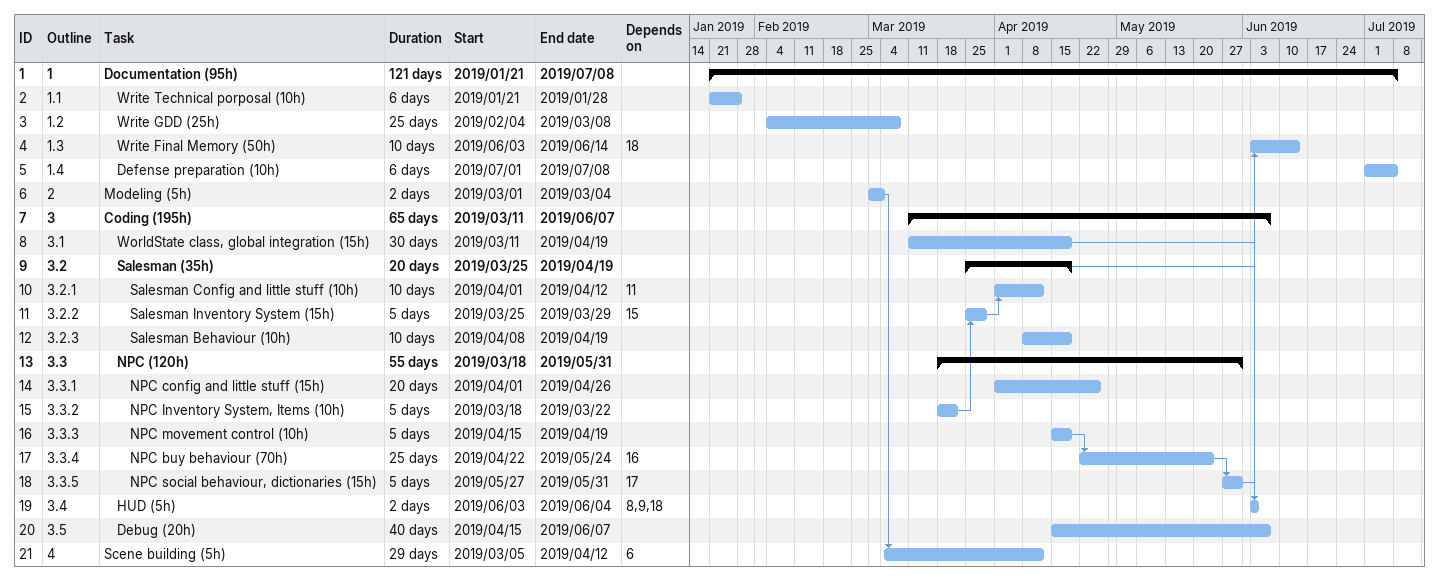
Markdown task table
| ID | WBS | Task | Duration | Start | Finish | Predecessors |
|---|---|---|---|---|---|---|
| 1 | 1 | **Documentation (95h)** | 121d | 2019-01-21 | 2019-07-08 |  |
| 2 | 1.1 | Write Technical porposal (10h) | 6d | 2019-01-21 | 2019-01-28 |  |
| 3 | 1.2 | Write GDD (25h) | 25d | 2019-02-04 | 2019-03-08 |  |
| 4 | 1.3 | Write Final Memory (50h) | 10d | 2019-06-03 | 2019-06-14 | 18 |
| 5 | 1.4 | Defense preparation (10h) | 6d | 2019-07-01 | 2019-07-08 |  |
| 6 | 2 | Modeling (5h) | 2d | 2019-03-01 | 2019-03-04 |  |
| 7 | 3 | **Coding (195h)** | 65d | 2019-03-11 | 2019-06-07 |  |
| 8 | 3.1 | WorldState class, global integration (15h) | 30d | 2019-03-11 | 2019-04-19 |  |
| 9 | 3.2 | **Salesman (35h)** | 20d | 2019-03-25 | 2019-04-19 |  |
| 10 | 3.2.1 | Salesman Config and little stuff (10h) | 10d | 2019-04-01 | 2019-04-12 | 11 |
| 11 | 3.2.2 | Salesman Inventory System (15h) | 5d | 2019-03-25 | 2019-03-29 | 15 |
| 12 | 3.2.3 | Salesman Behaviour (10h) | 10d | 2019-04-08 | 2019-04-19 |  |
| 13 | 3.3 | **NPC (120h)** | 55d | 2019-03-18 | 2019-05-31 |  |
| 14 | 3.3.1 | NPC config and little stuff (15h) | 20d | 2019-04-01 | 2019-04-26 |  |
| 15 | 3.3.2 | NPC Inventory System, Items (10h) | 5d | 2019-03-18 | 2019-03-22 |  |
| 16 | 3.3.3 | NPC movement control (10h) | 5d | 2019-04-15 | 2019-04-19 |  |
| 17 | 3.3.4 | NPC buy behaviour (70h) | 25d | 2019-04-22 | 2019-05-24 | 16 |
| 18 | 3.3.5 | NPC social behaviour, dictionaries (15h) | 5d | 2019-05-27 | 2019-05-31 | 17 |
| 19 | 3.4 | HUD (5h) | 2d | 2019-06-03 | 2019-06-04 | 8, 9, 18 |
| 20 | 3.5 | Debug (20h) | 40d | 2019-04-15 | 2019-06-07 |  |
| 21 | 4 | Scene building (5h) | 29d | 2019-03-05 | 2019-04-12 | 6 |
